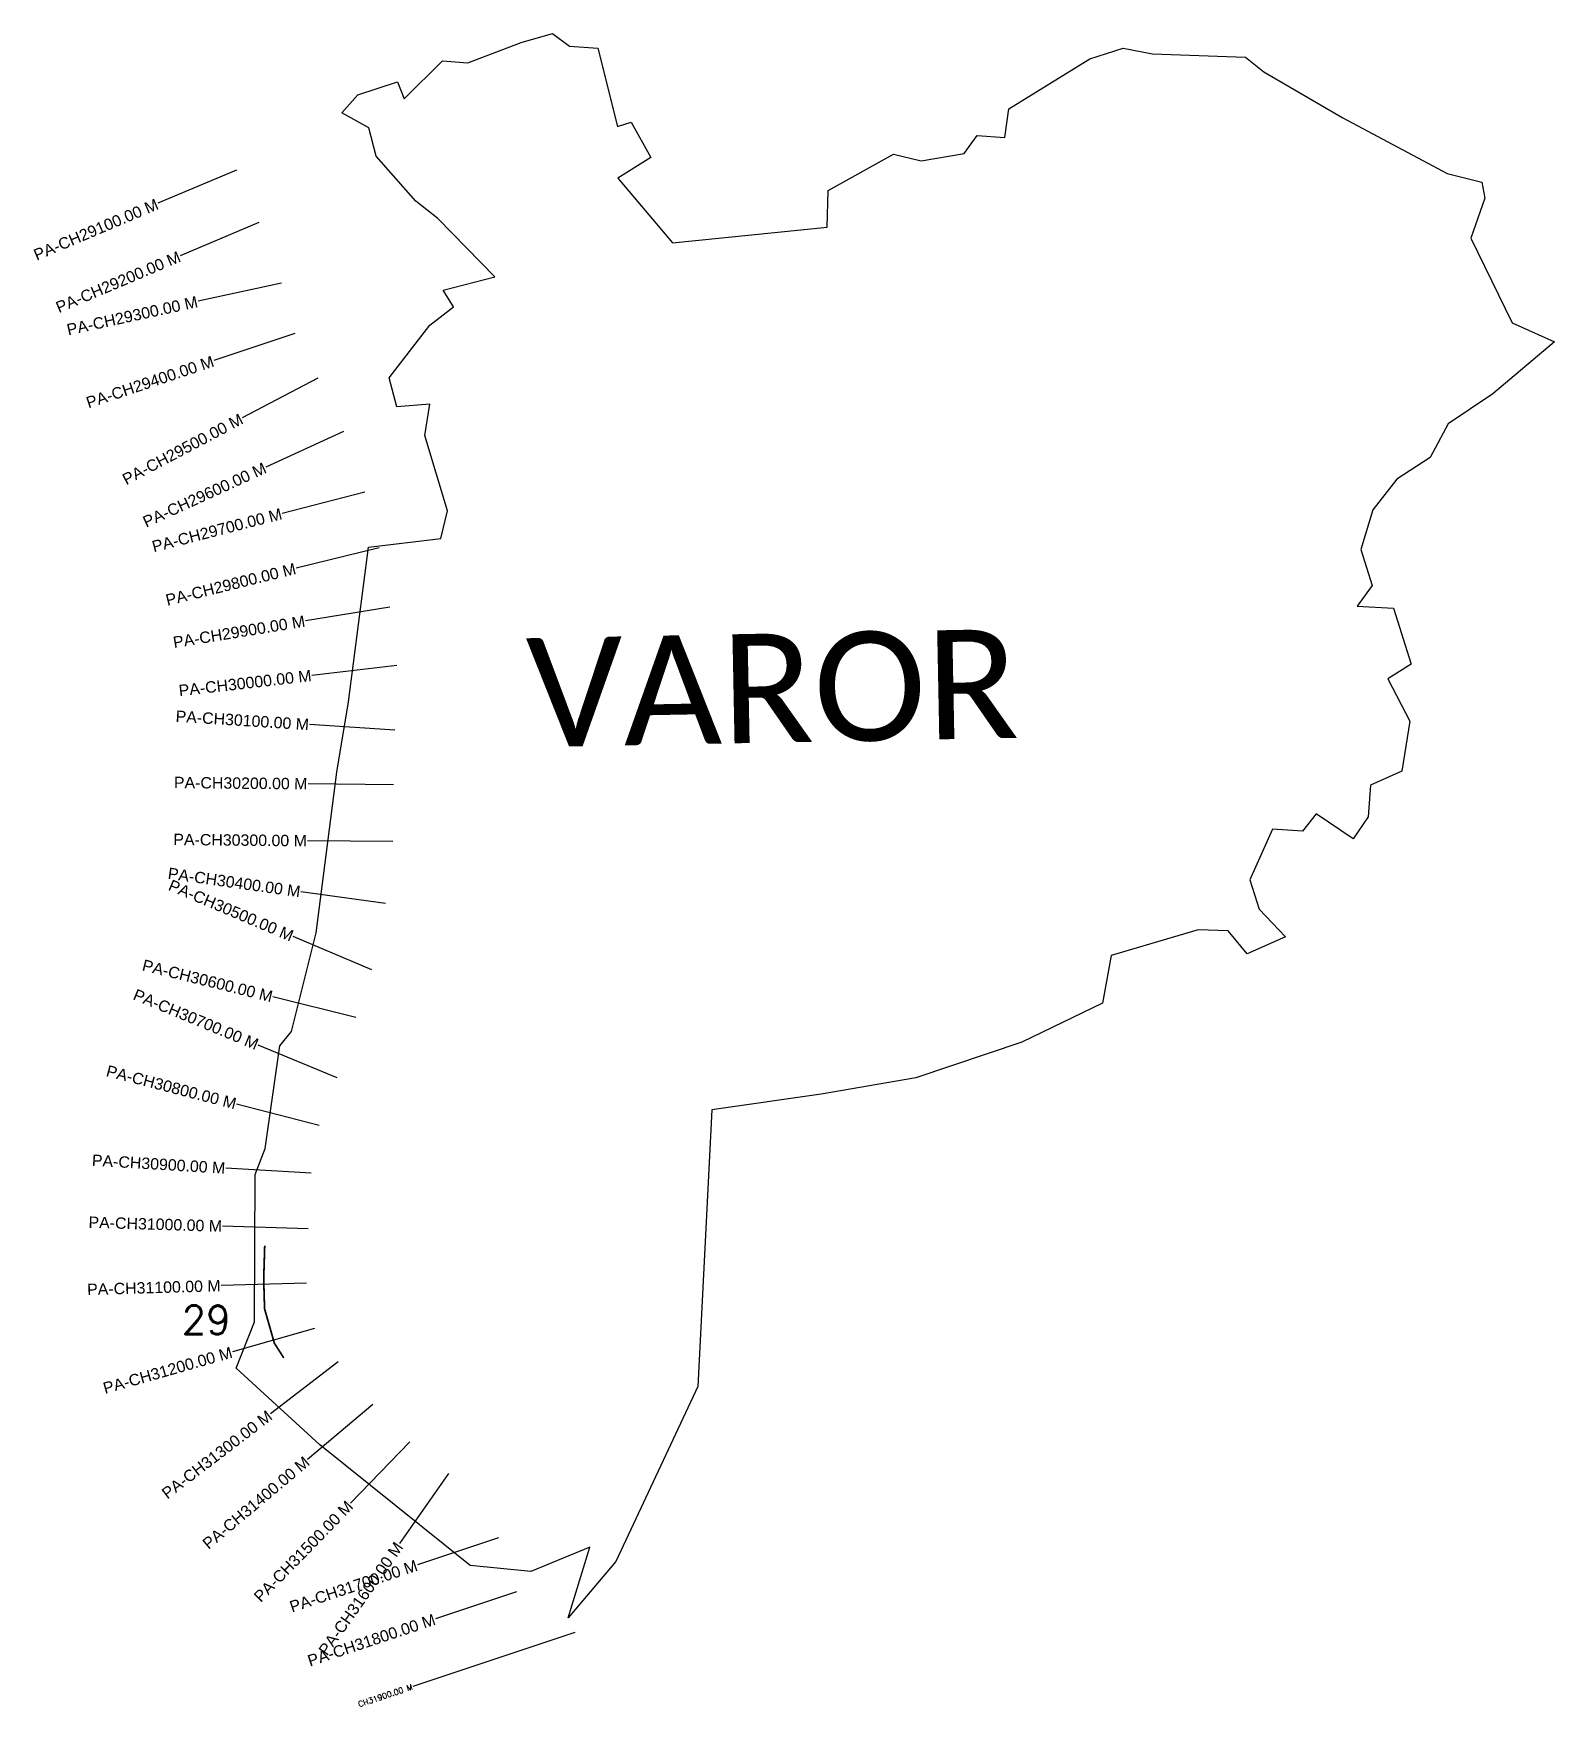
# Model space of a CAD drawing. Header units: metres. Extents: x 256282 to 258953, y 2201924 to 2204861.
import ezdxf
from ezdxf.enums import TextEntityAlignment as Align

# ---------------------------------------------------------------- set-up
doc = ezdxf.new("R2010")
doc.units = ezdxf.units.M
for name, color, linetype in [('ARTIFICIALLY PROTECTED', 4, 'Continuous'), ('CS', 134, 'Continuous'), ('CSMark', 6, 'Continuous'), ('village', 3, 'Continuous'), ('VILLAGE NAME', 250, 'Continuous')]:
    doc.layers.add(name, color=color, linetype=linetype)
doc.styles.add('DynamicDimensions', font='arial.ttf')
doc.styles.get("Standard").update_dxf_attribs({"font": 'simplex.shx'})

msp = doc.modelspace()

# ---------------------------------------------------------------- linework, layer by layer
at = {"color": 6, "flags": 128}
msp.add_lwpolyline([(257223.3, 2204839.3), (257273.1, 2204835.9)], dxfattribs=at)
at = {"layer": 'ARTIFICIALLY PROTECTED', "const_width": 3, "flags": 128}
msp.add_lwpolyline([(256688.4, 2202733.2), (256686.6, 2202674.3), (256688.1, 2202622.3), (256705.4, 2202561.8), (256721.8, 2202536.1)], dxfattribs=at)
at = {"layer": 'CS'}
for p, q in [((256639.1, 2204621.7), (256500.9, 2204563.3)), ((256678, 2204529.6), (256539.9, 2204471.2)), ((256717.8, 2204423.3), (256571.3, 2204391.2)), ((256741.5, 2204334.5), (256599.2, 2204287)), ((256781.6, 2204256.5), (256648.9, 2204186.6)), ((256826.8, 2204162.6), (256690.3, 2204100.3)), ((256864.4, 2204056.2), (256719.1, 2204018.8)), ((256889.2, 2203958.6), (256743.6, 2203922.6)), ((256908, 2203854.4), (256760, 2203830.1)), ((256920.5, 2203751.5), (256771.4, 2203734.4)), ((256916.8, 2203638.5), (256767.1, 2203648)), ((256914.4, 2203542.5), (256764.4, 2203544.1)), ((256913.3, 2203442.5), (256763.4, 2203444.1)), ((256900.4, 2203333.7), (256751.8, 2203354.6)), ((256876.3, 2203217.3), (256738.2, 2203275.7)), ((256848.4, 2203134), (256702.8, 2203169.9)), ((256815.5, 2203028), (256676.9, 2203085.3)), ((256784.2, 2202944.3), (256638.9, 2202981.8)), ((256769.9, 2202860.4), (256620.1, 2202869.4)), ((256764.4, 2202762.8), (256614.4, 2202767.3)), ((256761.9, 2202667.2), (256611.9, 2202663)), ((256775.9, 2202587.9), (256631.7, 2202546.8)), ((256817.6, 2202529.2), (256698.4, 2202438.1)), ((256878.5, 2202454.4), (256763.7, 2202357.9)), ((256943.5, 2202388.6), (256838.8, 2202281.2)), ((257011.3, 2202332.9), (256925, 2202210.2)), ((257098.7, 2202220.3), (256956.4, 2202172.8)), ((257098.7, 2202220.3), (256956.4, 2202172.8)), ((257130.4, 2202125.4), (256988, 2202078)), ((257233.1, 2202054.2), (256948.5, 2201959.4))]:
    msp.add_line(p, q, dxfattribs=at)
at = {"layer": 'village', "color": 6}
for points in [[(258953.4, 2204319.9, 0), (258844.8, 2204228.5, 0), (258766.5, 2204176.3, 0), (258734.9, 2204116.7, 0), (258676.7, 2204079.2, 0), (258634.3, 2204025.3, 0), (258613.1, 2203955.3, 0), (258633.1, 2203892, 0), (258606.9, 2203856.1, 0), (258670.6, 2203852.5, 0), (258701.5, 2203754.3, 0), (258660.6, 2203728.6, 0), (258699.2, 2203654.2, 0), (258685.4, 2203566.4, 0), (258630.1, 2203541.7, 0), (258625.9, 2203486, 0), (258599.5, 2203447.2, 0), (258534.9, 2203491.4, 0), (258510.9, 2203461.2, 0), (258458.1, 2203464.7, 0), (258418.2, 2203375.5, 0), (258434.7, 2203323.9, 0), (258481, 2203275.2, 0), (258413.8, 2203245.4, 0), (258380.2, 2203286.1, 0), (258327.4, 2203287.8, 0), (258174.9, 2203242.7, 0), (258159.4, 2203159.1, 0), (258017.8, 2203090.7, 0), (257831.9, 2203027.6, 0), (257665.7, 2202999.2, 0), (257473.3, 2202971.6, 0), (257448.8, 2202485.7, 0), (257305.2, 2202178.5, 0), (257221.5, 2202079.8, 0), (257259.1, 2202203.8, 0), (257155.7, 2202161, 0), (257049.3, 2202171.5, 0), (256784.9, 2202383.7, 0), (256638.2, 2202517.9, 0), (256670.6, 2202599.3, 0), (256671.9, 2202858.3, 0), (256688.9, 2202903.5, 0), (256715.1, 2203084.2, 0), (256735.3, 2203109, 0), (256778.7, 2203282.6, 0), (256815.2, 2203564.7, 0), (256835.3, 2203687.7, 0), (256870.7, 2203959.4, 0), (256997.6, 2203974.9, 0), (257009.5, 2204023.4, 0), (256969.3, 2204155.7, 0), (256978.5, 2204210.9, 0), (256920.6, 2204205.7, 0), (256907.2, 2204256.7, 0), (256978.2, 2204349.4, 0), (257020.1, 2204381.5, 0), (257001.9, 2204410.7, 0), (257092.5, 2204433.9, 0), (256992.6, 2204536.8, 0), (256953.5, 2204567, 0), (256884.3, 2204646.3, 0), (256871.5, 2204695.8, 0), (256823.9, 2204721.9, 0), (256852.1, 2204753.7, 0), (256921.7, 2204776.5, 0), (256933.5, 2204746.8, 0), (257000.6, 2204813.6, 0), (257045.1, 2204809.8, 0), (257138.8, 2204845.4, 0), (257193.8, 2204861.5, 0), (257223.3, 2204839.3, 0)], [(257273.1, 2204835.9, 0), (257307.8, 2204698.4, 0), (257332, 2204705.9, 0), (257366.4, 2204643.9, 0), (257308.3, 2204607.3, 0), (257404.6, 2204493.7, 0), (257676.3, 2204521.6, 0), (257677.9, 2204586, 0), (257792.3, 2204649.4, 0), (257841.3, 2204637.6, 0), (257916.6, 2204651, 0), (257939.2, 2204682.2, 0), (257988.3, 2204678.6, 0), (257994.9, 2204729.1, 0), (258137.4, 2204817, 0), (258196, 2204835.4, 0), (258247.1, 2204825.9, 0), (258410.8, 2204819.6, 0), (258442.7, 2204794.3, 0), (258581.7, 2204713.2, 0), (258764.6, 2204615.9, 0), (258825.7, 2204600.3, 0), (258831, 2204572.5, 0), (258806.5, 2204501.9, 0), (258879, 2204353.3, 0), (258953.4, 2204319.9, 0)]]:
    msp.add_polyline3d(points, dxfattribs=at)

# ---------------------------------------------------------------- texts
at = {"insert": (256542.7, 2202627.8), "char_height": 50, "attachment_point": 1}
msp.add_mtext_dynamic_manual_height_columns('29', width=84.374, gutter_width=1, heights=[0], dxfattribs=at)
at = {"layer": 'CSMark', "style": 'DynamicDimensions'}
for s, rotation, p in [('PA-CH29100.00 M', 22.9423, (256500, 2204562.9)), ('PA-CH29200.00 M', 22.9423, (256539, 2204470.8)), ('PA-CH29300.00 M', 12.3227, (256570.3, 2204391)), ('PA-CH29400.00 M', 18.4471, (256598.2, 2204286.7)), ('PA-CH29500.00 M', 27.7786, (256648, 2204186.2)), ('PA-CH29600.00 M', 24.5088, (256689.4, 2204099.9)), ('PA-CH29700.00 M', 14.4399, (256718.1, 2204018.6)), ('PA-CH29800.00 M', 13.8789, (256742.6, 2203922.4)), ('PA-CH29900.00 M', 9.2895, (256759, 2203830)), ('PA-CH30000.00 M', 6.5407, (256770.4, 2203734.3)), ('PA-CH30100.00 M', 356.3543, (256766.1, 2203648.1)), ('PA-CH30200.00 M', 359.4193, (256763.4, 2203544.1)), ('PA-CH30300.00 M', 359.4193, (256762.4, 2203444.1)), ('PA-CH30400.00 M', 351.998, (256750.9, 2203354.7)), ('PA-CH30500.00 M', 337.0789, (256737.3, 2203276.1)), ('PA-CH30600.00 M', 346.1405, (256701.8, 2203170.2)), ('PA-CH30700.00 M', 337.5111, (256676, 2203085.7)), ('PA-CH30800.00 M', 345.5033, (256638, 2202982.1)), ('PA-CH30900.00 M', 356.5796, (256619.1, 2202869.4)), ('PA-CH31000.00 M', 358.2637, (256613.4, 2202767.4)), ('PA-CH31100.00 M', 1.6277, (256610.9, 2202663)), ('PA-CH31200.00 M', 15.9084, (256630.7, 2202546.5)), ('PA-CH31300.00 M', 37.3915, (256697.6, 2202437.5)), ('PA-CH31400.00 M', 40.0337, (256762.9, 2202357.2)), ('PA-CH31500.00 M', 45.7571, (256838.1, 2202280.5)), ('PA-CH31600.00 M', 54.8795, (256924.5, 2202209.4)), ('PA-CH31700.00 M', 18.4322, (256955.5, 2202172.5)), ('PA-CH31700.00 M', 18.4322, (256955.5, 2202172.5)), ('PA-CH31800.00 M', 18.4322, (256987.1, 2202077.6))]:
    msp.add_text(s, height=20, rotation=rotation, dxfattribs=at).set_placement(p, align=Align.MIDDLE_RIGHT)
at = {"layer": 'CSMark'}
msp.add_text('CH31900.00 M', height=10, rotation=18.4322, dxfattribs=at).set_placement((256947.6, 2201959.1), align=Align.MIDDLE_RIGHT)
at = {"layer": 'VILLAGE NAME', "insert": (257146.4, 2203799.6), "char_height": 191.456, "attachment_point": 1, "rotation": 1.1028}
msp.add_mtext_dynamic_manual_height_columns('{\\fCalibri|b0|i0|c0|p34;VAROR}', width=1279.793, gutter_width=957.3, heights=[0], dxfattribs=at)
msp.add_mtext_dynamic_manual_height_columns('{\\fCalibri|b0|i0|c0|p34;VAROR}', width=1279.793, gutter_width=957.3, heights=[0], dxfattribs=at)

doc.saveas('drawing.dxf')
